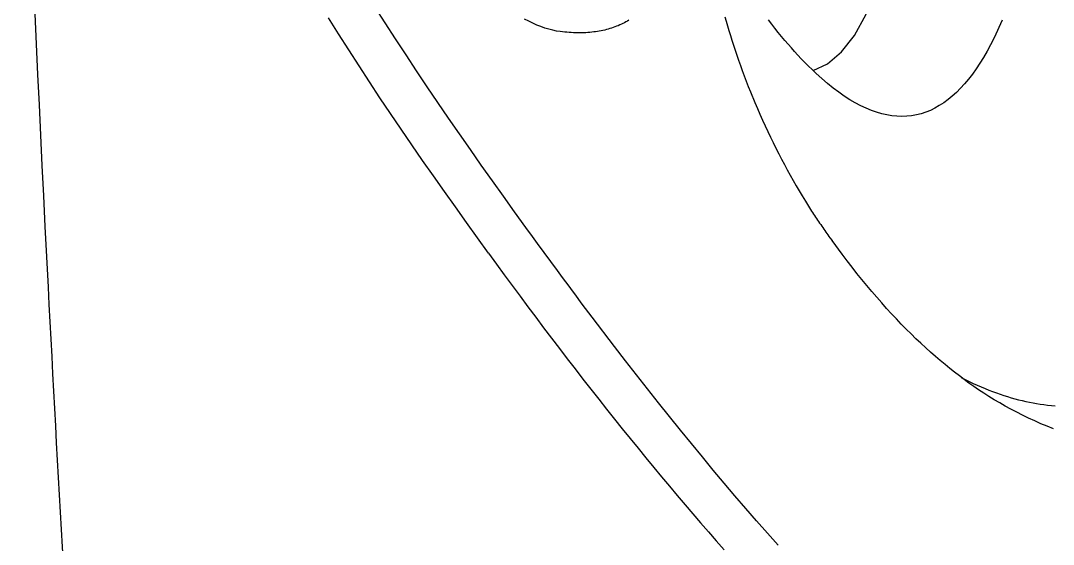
# Model space of a CAD drawing. Extents: x 528 to 612, y 649 to 778.
# Drawn here: x 531.92 to 538.33, y 685.6 to 688.85 of the extents above; entities that cross this region are included whole.
import ezdxf

# ---------------------------------------------------------------- set-up
doc = ezdxf.new("R2010")
doc.units = 0
doc.header["$MEASUREMENT"] = 0
doc.layers.add('1', color=4, linetype='Continuous')

# ---------------------------------------------------------------- blocks, each defined once
blk = doc.blocks.new('2010JETSETTER')
at = {"layer": '1', "color": 3, "linetype": 'Continuous'}
for points in [[(6.8436, 17.2148), (6.7741, 17.311), (6.7049, 17.4075), (6.636, 17.504), (6.5676, 17.6008), (6.4995, 17.6977), (6.4318, 17.7949), (6.3646, 17.8923), (6.2977, 17.99), (6.2314, 18.088), (6.1655, 18.1863), (6.1002, 18.285), (6.0353, 18.384), (5.971, 18.4834), (5.9073, 18.5832)], [(9.7995, 18.5013), (9.7497, 18.3906)], [(6.6129, 17.0541), (6.5437, 17.1498), (6.4749, 17.2455), (6.4064, 17.3414), (6.3383, 17.4374), (6.2706, 17.5337), (6.2032, 17.6302), (6.1363, 17.7269), (6.0698, 17.824), (6.0038, 17.9215), (5.9383, 18.0194), (5.8732, 18.1177), (5.8087, 18.2166), (5.7448, 18.3159), (5.6813, 18.4158), (5.6183, 18.516)], [(3.7087, 20.617), (3.7161, 20.4282), (3.7237, 20.2395), (3.7313, 20.0508), (3.7391, 19.862), (3.7469, 19.6733), (3.7549, 19.4846), (3.763, 19.2959), (3.7712, 19.1073), (3.7796, 18.9186), (3.788, 18.7299), (3.7966, 18.5412), (3.8053, 18.3526), (3.8141, 18.1639), (3.823, 17.9753), (3.832, 17.7867), (3.8412, 17.598), (3.8504, 17.4094), (3.8598, 17.2208), (3.8789, 16.8436)], [(7.0572, 18.4298), (7.0342, 18.4333), (7.0106, 18.4382), (6.9866, 18.4444), (6.9622, 18.4519), (6.9375, 18.4606), (6.9124, 18.4705), (6.8872, 18.4816), (6.8617, 18.4937), (6.8361, 18.5068)], [(8.573, 18.2404), (8.5528, 18.2615), (8.5325, 18.2831), (8.5122, 18.3054), (8.4919, 18.3282), (8.4716, 18.3516), (8.4513, 18.3755), (8.4309, 18.4001), (8.4105, 18.4251), (8.3902, 18.4508), (8.3698, 18.4769), (8.3494, 18.5037)], [(8.0796, 18.5225), (8.0875, 18.4941), (8.0958, 18.4653), (8.1044, 18.436), (8.1134, 18.4062), (8.1227, 18.3761), (8.1324, 18.3456), (8.1425, 18.3147), (8.153, 18.2834), (8.1639, 18.2518), (8.1751, 18.2199), (8.1868, 18.1876), (8.1988, 18.1551), (8.2112, 18.1223), (8.2241, 18.0893), (8.2374, 18.056), (8.2651, 17.9888)], [(7.483, 18.5), (7.474, 18.4947), (7.4649, 18.4896), (7.4556, 18.4846), (7.4462, 18.4799), (7.4367, 18.4753), (7.427, 18.4709), (7.4172, 18.4667), (7.4072, 18.4626), (7.3971, 18.4588), (7.3869, 18.4551), (7.3765, 18.4517), (7.366, 18.4484), (7.3553, 18.4453), (7.3445, 18.4424), (7.3335, 18.4396), (7.3224, 18.4371), (7.3112, 18.4348), (7.2998, 18.4326), (7.2883, 18.4307), (7.2767, 18.4289), (7.2649, 18.4274), (7.2529, 18.426), (7.2408, 18.4249), (7.2286, 18.4239), (7.2162, 18.4232), (7.2037, 18.4226), (7.1911, 18.4223), (7.1783, 18.4221), (7.1654, 18.4222), (7.1523, 18.4224), (7.1392, 18.4229), (7.1258, 18.4236), (7.1124, 18.4244), (7.0988, 18.4255), (7.0851, 18.4267), (7.0572, 18.4298)], [(9.7497, 18.3906), (9.7285, 18.3486), (9.7068, 18.3084), (9.6846, 18.2699), (9.6619, 18.2333), (9.6388, 18.1984), (9.6152, 18.1655), (9.5912, 18.1344), (9.5667, 18.1051), (9.5417, 18.0778), (9.5162, 18.0524), (9.4904, 18.0289), (9.464, 18.0074), (9.4372, 17.9878), (9.41, 17.9702), (9.3824, 17.9546), (9.3543, 17.941), (9.3259, 17.9295), (9.2971, 17.9201), (9.2679, 17.9127), (9.2383, 17.9074), (9.2083, 17.9042), (9.1779, 17.9031), (9.1472, 17.904), (9.1161, 17.9071), (9.0847, 17.9122), (9.0528, 17.9194), (9.0206, 17.9288), (8.9881, 17.9402), (8.9551, 17.9538), (8.9219, 17.9695), (8.8882, 17.9873), (8.8543, 18.0072), (8.8201, 18.0291), (8.7856, 18.0532), (8.7508, 18.0793), (8.7158, 18.1075), (8.6804, 18.1377), (8.6449, 18.1699), (8.573, 18.2404)], [(8.2651, 17.9888), (8.2807, 17.9526), (8.2964, 17.9166), (8.3124, 17.8809), (8.3286, 17.8454), (8.345, 17.8101), (8.3617, 17.7752), (8.3786, 17.7405), (8.3957, 17.7061), (8.4131, 17.6719), (8.4307, 17.6381), (8.4484, 17.6045), (8.4664, 17.5712), (8.4846, 17.5383), (8.503, 17.5056), (8.5216, 17.4732), (8.5405, 17.4412), (8.5595, 17.4094), (8.5787, 17.378), (8.6176, 17.3161)], [(8.6176, 17.3161), (8.6238, 17.3066), (8.63, 17.2971), (8.6362, 17.2876), (8.6424, 17.2782), (8.6486, 17.2688), (8.6548, 17.2594), (8.6611, 17.2501), (8.6674, 17.2408), (8.6737, 17.2316), (8.68, 17.2223), (8.6864, 17.2132), (8.6927, 17.204), (8.6991, 17.1949), (8.7055, 17.1858), (8.7119, 17.1768), (8.7183, 17.1678), (8.7248, 17.1588), (8.7312, 17.1499), (8.7442, 17.1321)], [(7.256, 16.6567), (7.2355, 16.684), (7.2149, 16.7113), (7.1943, 16.7386), (7.1738, 16.7661), (7.1532, 16.7936), (7.1326, 16.8212), (7.112, 16.8489), (7.0914, 16.8766), (7.0708, 16.9044), (7.0502, 16.9323), (7.0295, 16.9603), (7.0089, 16.9883), (6.9882, 17.0164), (6.9676, 17.0445), (6.9469, 17.0727), (6.9263, 17.101), (6.9056, 17.1294), (6.8849, 17.1578), (6.8436, 17.2148)], [(10.1192, 15.9649), (10.0799, 15.98), (10.0408, 15.9959), (10.0023, 16.0126), (9.9644, 16.03), (9.9271, 16.0479), (9.8904, 16.0664), (9.8544, 16.0854), (9.8191, 16.1049), (9.7846, 16.1247), (9.7508, 16.1448), (9.7177, 16.1652), (9.6855, 16.1859), (9.6541, 16.2066), (9.6236, 16.2275), (9.5939, 16.2484), (9.5644, 16.2699), (9.5348, 16.292), (9.5051, 16.3148), (9.4754, 16.3384), (9.4456, 16.3626), (9.4157, 16.3876), (9.3857, 16.4133), (9.3557, 16.4398), (9.3256, 16.467), (9.2954, 16.4949), (9.2652, 16.5236), (9.2349, 16.5531), (9.2046, 16.5833), (9.1742, 16.6143), (9.1438, 16.646), (9.1133, 16.6785), (9.0829, 16.7118), (9.0524, 16.7458), (9.0218, 16.7807), (8.9912, 16.8163), (8.9606, 16.8528), (8.9299, 16.8901), (8.8991, 16.9282), (8.8683, 16.9672), (8.8374, 17.0071), (8.8064, 17.0479), (8.7442, 17.1321)], [(6.6129, 17.0541), (6.6616, 16.987), (6.7103, 16.9202), (6.7591, 16.8538), (6.8079, 16.7877), (6.8567, 16.722), (6.9055, 16.6567), (6.9544, 16.5917), (7.0032, 16.5271), (7.052, 16.4629), (7.1009, 16.3991), (7.1497, 16.3357), (7.1986, 16.2727), (7.2474, 16.2101), (7.2962, 16.148), (7.345, 16.0862), (7.3938, 16.0249), (7.4426, 15.964), (7.4914, 15.9035), (7.5401, 15.8434), (7.5888, 15.7838), (7.6375, 15.7247), (7.6862, 15.666), (7.7348, 15.6078), (7.7834, 15.55), (7.8319, 15.4927), (7.8804, 15.4358), (7.9288, 15.3795), (7.9772, 15.3236), (8.0256, 15.2681), (8.0739, 15.2132)], [(3.8789, 16.8436), (3.8845, 16.7361), (3.89, 16.6286), (3.8956, 16.5211), (3.9013, 16.4136), (3.907, 16.3061), (3.9127, 16.1986), (3.9184, 16.0911), (3.9242, 15.9836), (3.9301, 15.8761), (3.9359, 15.7686), (3.9419, 15.6611), (3.9478, 15.5536), (3.9538, 15.4461), (3.9598, 15.3386), (3.9659, 15.2311), (3.972, 15.1237), (3.9781, 15.0162), (3.9843, 14.9087), (3.9967, 14.6938)], [(8.4095, 15.2414), (8.3428, 15.3166), (8.2759, 15.3928), (8.2089, 15.47), (8.1418, 15.5483), (8.0745, 15.6277), (8.0071, 15.708), (7.9395, 15.7894), (7.8717, 15.8719), (7.8038, 15.9553), (7.7358, 16.0397), (7.6676, 16.125), (7.5993, 16.2114), (7.5309, 16.2986), (7.4624, 16.3868), (7.3937, 16.4759), (7.256, 16.6567)], [(9.5461, 16.2835), (9.5713, 16.2704), (9.5962, 16.2579), (9.6209, 16.2461), (9.6454, 16.2348), (9.6696, 16.224), (9.6936, 16.2139), (9.7174, 16.2043), (9.741, 16.1952), (9.7644, 16.1866), (9.7877, 16.1785), (9.8108, 16.1708), (9.8338, 16.1637), (9.8566, 16.157), (9.8793, 16.1507), (9.9018, 16.1449), (9.9243, 16.1395), (9.9467, 16.1344), (9.969, 16.1297), (9.9914, 16.1254), (10.0139, 16.1214), (10.0365, 16.1177), (10.0593, 16.1144), (10.0823, 16.1113), (10.1055, 16.1085), (10.1288, 16.1061)]]:
    blk.add_lwpolyline(points, dxfattribs=at)
at = {"layer": '1', "color": 2, "linetype": 'Continuous'}
blk.add_lwpolyline([(8.6261, 18.1877), (8.7166, 18.2307), (8.8026, 18.3036), (8.8829, 18.4063), (8.9562, 18.5376), (9.0212, 18.6955), (9.0774, 18.8773), (9.124, 19.0796), (9.1609, 19.2987), (9.188, 19.5307), (9.2058, 19.7714), (9.2147, 20.0171), (9.2153, 20.2642), (9.2085, 20.5096), (9.1763, 20.9852)], dxfattribs=at)

msp = doc.modelspace()

# ---------------------------------------------------------------- block references
at = {"layer": '1'}
msp.add_blockref('2010JETSETTER', (528.2128, 670.3522), dxfattribs=at)

doc.saveas('drawing.dxf')
